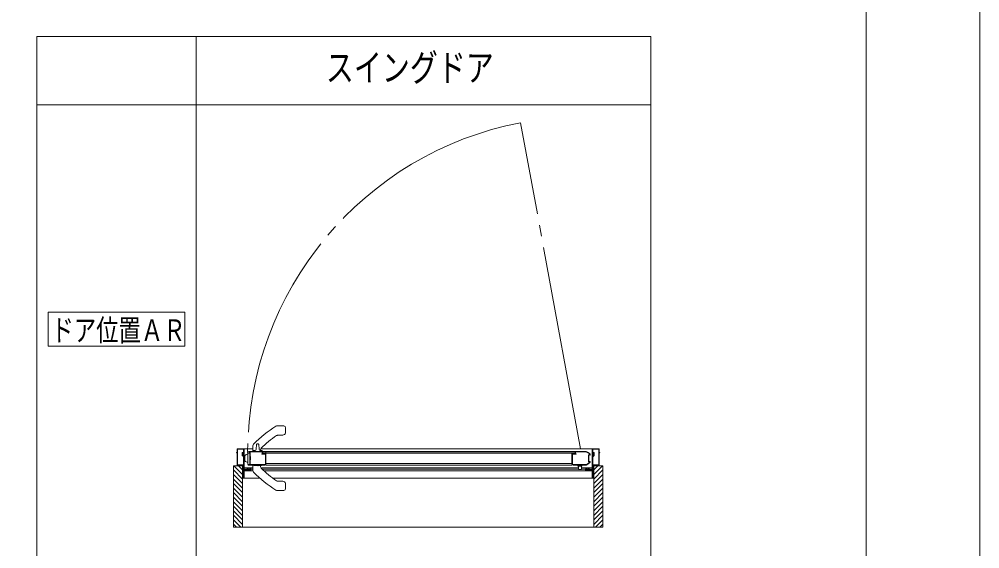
# Model space of a CAD drawing. Units: millimetres on the paper. Extents: x -305 to 305, y -152 to 152.
# Drawn here: x 34.5 to 119, y 47.4 to 94 of the extents above; entities that cross this region are included whole.
import ezdxf
from ezdxf.enums import TextEntityAlignment as Align

# ---------------------------------------------------------------- set-up
doc = ezdxf.new("R2010")
doc.units = ezdxf.units.MM
doc.linetypes.add('LONG_CHAIN', pattern=[21, 18, -1, 1, -1])
doc.linetypes.add('LONG_DOUBLE_CHAIN', pattern=[21.8, 18, -1, 0.6, -0.6, 0.6, -1])
for name, color, linetype, lineweight in [('0-1_VIEW0001', 7, 'Continuous', 9), ('0-3_図面枠', 3, 'Continuous', 9), ('0-4_DEFPOINTS', 7, 'Continuous', 9)]:
    doc.layers.add(name, color=color, linetype=linetype, lineweight=lineweight)
doc.styles.add('ＭＳ ゴシック', font='')
doc.styles.get('ＭＳ ゴシック').set_extended_font_data('MS Gothic')

msp = doc.modelspace()

# ---------------------------------------------------------------- linework, layer by layer
at = {"layer": '0-1_VIEW0001'}
for p, q in [((36.071, 92.504), (90.071, 92.504)), ((36.071, 92.504), (36.071, 6.504)), ((50.071, 92.504), (50.071, 6.504)), ((90.071, 92.504), (90.071, 6.504)), ((36.071, 86.504), (90.071, 86.504)), ((37.071, 65.254), (37.071, 68.254)), ((37.071, 68.254), (49.071, 68.254)), ((49.071, 65.254), (49.071, 68.254)), ((37.071, 65.254), (49.071, 65.254)), ((57.185, 58.254), (57.785, 58.254)), ((57.945, 57.635), (57.945, 58.094)), ((57.237, 57.43), (57.545, 57.43)), ((53.625, 55.898), (53.625, 55.914)), ((53.633, 55.922), (53.673, 55.922)), ((53.673, 55.89), (53.633, 55.89)), ((53.685, 55.934), (53.685, 56.202)), ((53.685, 54.842), (53.685, 55.878)), ((53.721, 54.85), (53.721, 56.194)), ((53.725, 56.242), (54.265, 56.242)), ((53.733, 56.206), (54.233, 56.206)), ((54.125, 55.622), (54.125, 55.902)), ((54.245, 56.194), (54.245, 54.85)), ((54.285, 56.222), (54.285, 54.386)), ((54.305, 54.374), (54.305, 56.242)), ((54.305, 56.242), (55.065, 56.242)), ((54.625, 55.806), (54.625, 54.91)), ((54.645, 55.874), (54.793, 55.874)), ((54.805, 55.846), (54.665, 55.846)), ((56.193, 56.014), (54.705, 56.014)), ((55.829, 55.978), (54.761, 55.978)), ((54.761, 55.906), (54.803, 55.906)), ((54.805, 55.862), (54.805, 54.866)), ((54.805, 55.846), (54.805, 54.91)), ((54.817, 55.9), (54.835, 55.882)), ((54.841, 55.868), (54.841, 55.555)), ((55.065, 56.026), (55.065, 56.488)), ((55.733, 56.014), (55.077, 56.014)), ((55.209, 56.014), (55.279, 56.014)), ((55.745, 56.026), (55.745, 56.183)), ((55.756, 56.242), (84.905, 56.242)), ((55.849, 55.778), (55.849, 55.79)), ((55.861, 55.802), (55.877, 55.802)), ((56.161, 55.766), (55.861, 55.766)), ((55.889, 55.814), (55.889, 55.918)), ((55.925, 55.842), (55.925, 55.942)), ((83.385, 55.962), (55.945, 55.962)), ((55.945, 55.842), (55.945, 55.962)), ((55.945, 55.962), (56.182, 55.962)), ((83.385, 55.842), (55.945, 55.842)), ((56.145, 55.802), (55.965, 55.802)), ((56.169, 54.914), (56.169, 55.758)), ((56.182, 55.834), (56.177, 55.834)), ((56.188, 55.964), (56.199, 55.971)), ((56.199, 55.826), (56.188, 55.833)), ((83.125, 56.002), (56.205, 56.002)), ((56.205, 56.002), (56.205, 54.814)), ((56.205, 55.981), (56.205, 56.002)), ((56.205, 54.914), (56.205, 55.816)), ((83.125, 56.002), (83.125, 55.981)), ((83.125, 55.815), (83.125, 54.914)), ((83.131, 55.971), (83.142, 55.964)), ((83.142, 55.832), (83.131, 55.826)), ((84.225, 56.014), (83.137, 56.014)), ((83.148, 55.962), (83.385, 55.962)), ((83.153, 55.834), (83.148, 55.834)), ((83.161, 54.914), (83.161, 55.758)), ((83.169, 55.766), (83.469, 55.766)), ((83.365, 55.802), (83.185, 55.802)), ((83.405, 55.942), (83.405, 55.842)), ((83.441, 55.814), (83.441, 55.918)), ((83.469, 55.802), (83.453, 55.802)), ((83.481, 55.778), (83.481, 55.79)), ((83.501, 55.978), (84.225, 55.978)), ((84.657, 55.746), (84.629, 55.746)), ((84.905, 53.642), (84.905, 56.242)), ((84.925, 56.222), (84.925, 54.386)), ((85.485, 56.242), (84.945, 56.242)), ((84.965, 56.194), (84.965, 54.85)), ((85.477, 56.206), (84.977, 56.206)), ((85.085, 55.902), (85.045, 55.902)), ((85.085, 55.902), (85.085, 55.622)), ((85.489, 54.85), (85.489, 56.194)), ((85.525, 55.934), (85.525, 56.202)), ((85.525, 54.842), (85.525, 55.878)), ((85.577, 55.922), (85.537, 55.922)), ((85.537, 55.89), (85.577, 55.89)), ((85.585, 55.898), (85.585, 55.914)), ((54.125, 55.622), (54.165, 55.622)), ((54.345, 55.241), (54.345, 55.588)), ((54.805, 54.87), (54.805, 54.91)), ((54.841, 55.273), (54.841, 54.862)), ((54.844, 55.547), (54.853, 55.538)), ((54.853, 55.291), (54.844, 55.282)), ((54.857, 55.529), (54.857, 55.299)), ((56.205, 54.934), (83.125, 54.934)), ((84.655, 55.047), (84.415, 54.867)), ((84.437, 54.838), (84.677, 55.018)), ((84.577, 55.694), (84.577, 55.134)), ((84.609, 55.134), (84.609, 55.694)), ((84.629, 55.082), (84.662, 55.082)), ((84.636, 55.713), (84.683, 55.695)), ((84.683, 55.133), (84.636, 55.115)), ((84.687, 55.694), (84.713, 55.694)), ((84.713, 55.134), (84.687, 55.134)), ((84.725, 55.706), (84.725, 55.733)), ((84.725, 55.114), (84.725, 55.122)), ((53.365, 54.742), (54.165, 54.742)), ((53.365, 49.342), (53.365, 54.742)), ((54.164, 53.583), (53.365, 54.382)), ((54.164, 53.983), (53.405, 54.742)), ((54.233, 54.802), (53.725, 54.802)), ((54.233, 54.838), (53.733, 54.838)), ((54.164, 54.383), (53.805, 54.742)), ((54.164, 54.742), (54.164, 49.342)), ((54.245, 53.694), (54.245, 54.79)), ((54.285, 54.322), (54.285, 53.654)), ((54.297, 54.374), (54.553, 54.374)), ((54.845, 54.334), (54.297, 54.334)), ((55.065, 54.554), (54.305, 54.554)), ((54.565, 54.442), (54.305, 54.442)), ((54.305, 53.642), (54.305, 54.334)), ((55.068, 54.301), (54.305, 54.301)), ((54.565, 54.386), (54.565, 54.454)), ((54.841, 54.442), (54.601, 54.442)), ((54.601, 54.442), (54.601, 54.386)), ((54.605, 54.494), (54.649, 54.494)), ((54.649, 54.454), (54.613, 54.454)), ((54.613, 54.374), (54.829, 54.374)), ((54.677, 54.862), (54.653, 54.862)), ((54.661, 54.482), (54.661, 54.466)), ((54.665, 54.87), (54.805, 54.87)), ((54.685, 54.814), (56.105, 54.814)), ((54.793, 54.854), (54.693, 54.854)), ((54.781, 54.466), (54.781, 54.482)), ((54.793, 54.494), (54.845, 54.494)), ((54.829, 54.454), (54.793, 54.454)), ((54.841, 54.386), (54.841, 54.442)), ((54.853, 54.85), (56.105, 54.85)), ((54.885, 54.454), (54.885, 54.374)), ((55.065, 54.442), (54.885, 54.442)), ((55.065, 54.802), (55.065, 54.34)), ((55.769, 54.814), (55.699, 54.814)), ((55.745, 54.802), (55.745, 54.645)), ((83.685, 54.554), (55.773, 54.554)), ((83.687, 54.442), (55.885, 54.442)), ((84.905, 54.304), (56.033, 54.304)), ((83.125, 54.814), (56.205, 54.814)), ((84.365, 54.85), (83.225, 54.85)), ((83.225, 54.814), (84.365, 54.814)), ((83.645, 54.754), (83.645, 54.814)), ((83.685, 54.674), (83.685, 54.714)), ((83.685, 54.714), (83.965, 54.714)), ((83.685, 54.674), (83.685, 54.454)), ((83.725, 54.414), (83.925, 54.414)), ((83.965, 54.674), (83.965, 54.714)), ((83.965, 54.454), (83.965, 54.674)), ((84.905, 54.557), (83.965, 54.557)), ((84.325, 54.445), (83.965, 54.445)), ((84.005, 54.754), (84.005, 54.814)), ((84.325, 54.454), (84.325, 54.374)), ((84.417, 54.494), (84.365, 54.494)), ((84.365, 54.334), (84.913, 54.334)), ((84.609, 54.445), (84.369, 54.445)), ((84.369, 54.386), (84.369, 54.442)), ((84.381, 54.454), (84.417, 54.454)), ((84.597, 54.374), (84.381, 54.374)), ((84.429, 54.466), (84.429, 54.482)), ((84.549, 54.482), (84.549, 54.466)), ((84.605, 54.494), (84.561, 54.494)), ((84.561, 54.454), (84.597, 54.454)), ((84.609, 54.442), (84.609, 54.386)), ((84.645, 54.386), (84.645, 54.454)), ((84.905, 54.445), (84.645, 54.445)), ((84.913, 54.374), (84.657, 54.374)), ((84.925, 54.322), (84.925, 53.654)), ((84.965, 53.694), (84.965, 54.79)), ((84.977, 54.838), (85.477, 54.838)), ((84.977, 54.802), (85.485, 54.802)), ((85.045, 54.742), (85.045, 49.342)), ((85.045, 53.983), (85.804, 54.742)), ((85.045, 54.383), (85.404, 54.742)), ((85.045, 54.742), (85.845, 54.742)), ((85.045, 53.583), (85.845, 54.382)), ((85.845, 49.342), (85.845, 54.742)), ((54.164, 53.183), (53.365, 53.982)), ((54.164, 52.783), (53.365, 53.582)), ((54.165, 53.654), (54.165, 53.67)), ((54.165, 53.642), (54.285, 53.642)), ((54.177, 53.682), (54.233, 53.682)), ((54.273, 53.642), (54.177, 53.642)), ((55.692, 53.642), (54.305, 53.642)), ((84.905, 53.642), (56.84, 53.642)), ((57.237, 53.398), (57.545, 53.398)), ((84.937, 53.642), (85.033, 53.642)), ((85.033, 53.682), (84.977, 53.682)), ((85.045, 53.183), (85.845, 53.982)), ((85.045, 53.654), (85.045, 53.67)), ((85.045, 52.783), (85.845, 53.582)), ((54.164, 52.383), (53.365, 53.182)), ((54.164, 51.983), (53.365, 52.782)), ((54.164, 51.583), (53.365, 52.382)), ((57.185, 52.574), (57.785, 52.574)), ((57.945, 53.194), (57.945, 52.734)), ((85.045, 52.383), (85.845, 53.182)), ((85.045, 51.983), (85.845, 52.782)), ((85.045, 51.583), (85.845, 52.382)), ((54.165, 51.183), (53.365, 51.982)), ((54.165, 50.782), (53.365, 51.582)), ((85.045, 51.183), (85.845, 51.982)), ((85.045, 50.782), (85.845, 51.582)), ((54.165, 50.382), (53.365, 51.182)), ((54.165, 49.987), (53.365, 50.786)), ((85.045, 50.382), (85.845, 51.182)), ((85.045, 49.987), (85.845, 50.786)), ((54.165, 49.591), (53.365, 50.391)), ((54.017, 49.342), (53.365, 49.995)), ((85.045, 49.591), (85.845, 50.391)), ((85.192, 49.342), (85.845, 49.995)), ((53.621, 49.342), (53.365, 49.599)), ((85.844, 49.342), (53.365, 49.342)), ((85.588, 49.342), (85.845, 49.599))]:
    msp.add_line(p, q, dxfattribs=at)
at = {"layer": '0-1_VIEW0001', "linetype": 'LONG_CHAIN'}
msp.add_line((83.867, 56.242), (78.606, 84.926), dxfattribs=at)
at = {"layer": '0-1_VIEW0001', "color": 2}
for p, q in [((55.381, 56.624), (55.358, 56.195)), ((55.62, 56.195), (55.597, 56.624)), ((55.089, 56.014), (55.09, 56.042)), ((55.124, 56.079), (55.273, 56.102)), ((55.705, 56.102), (55.853, 56.079)), ((55.887, 56.042), (55.889, 56.014)), ((55.149, 54.798), (55.429, 54.798)), ((55.149, 54.788), (55.149, 54.798)), ((55.189, 54.798), (55.189, 54.814)), ((55.541, 54.806), (55.437, 54.806)), ((55.549, 54.798), (55.829, 54.798)), ((55.789, 54.814), (55.789, 54.798)), ((55.829, 54.798), (55.829, 54.788))]:
    msp.add_line(p, q, dxfattribs=at)
at = {"layer": '0-1_VIEW0001', "color": 2, "linetype": 'LONG_DOUBLE_CHAIN'}
for p, q in [((55.437, 54.765), (55.437, 54.751)), ((55.541, 54.765), (55.541, 54.751))]:
    msp.add_line(p, q, dxfattribs=at)
at = {"layer": '0-1_VIEW0001'}
for points in [[(53.625, 55.914), (53.627, 55.92), (53.633, 55.922)], [(53.633, 55.89), (53.627, 55.893), (53.625, 55.898)], [(53.673, 55.922), (53.681, 55.926), (53.685, 55.934)], [(53.685, 55.878), (53.681, 55.887), (53.673, 55.89)], [(53.685, 56.202), (53.697, 56.231), (53.725, 56.242)], [(53.721, 56.194), (53.724, 56.203), (53.733, 56.206)], [(54.125, 55.902), (54.165, 55.902), (54.228, 55.95)], [(54.165, 55.902), (54.165, 55.622), (54.228, 55.575)], [(54.233, 56.206), (54.241, 56.203), (54.245, 56.194)], [(54.265, 56.242), (54.279, 56.236), (54.285, 56.222)], [(54.705, 56.014), (54.634, 55.985), (54.605, 55.914), (54.617, 55.886), (54.645, 55.874)], [(54.761, 55.978), (54.725, 55.942), (54.761, 55.906)], [(54.793, 55.874), (54.801, 55.871), (54.805, 55.862)], [(54.803, 55.906), (54.81, 55.905), (54.817, 55.9)], [(54.835, 55.882), (54.839, 55.876), (54.841, 55.868)], [(55.889, 55.918), (55.871, 55.961), (55.829, 55.978)], [(55.849, 55.79), (55.852, 55.799), (55.861, 55.802)], [(55.861, 55.766), (55.852, 55.77), (55.849, 55.778)], [(55.877, 55.802), (55.885, 55.806), (55.889, 55.814)], [(55.925, 55.942), (55.931, 55.956), (55.945, 55.962)], [(55.965, 55.802), (55.937, 55.814), (55.925, 55.842)], [(56.177, 55.834), (56.168, 55.831), (56.165, 55.822), (56.159, 55.808), (56.145, 55.802)], [(56.169, 55.758), (56.167, 55.764), (56.161, 55.766)], [(56.182, 55.962), (56.185, 55.963), (56.188, 55.964)], [(56.188, 55.833), (56.185, 55.834), (56.182, 55.834)], [(56.205, 56.002), (56.201, 56.011), (56.193, 56.014)], [(56.199, 55.971), (56.203, 55.975), (56.205, 55.981)], [(56.205, 55.816), (56.203, 55.821), (56.199, 55.826)], [(83.137, 56.014), (83.128, 56.011), (83.125, 56.002)], [(83.125, 55.981), (83.127, 55.975), (83.131, 55.971)], [(83.131, 55.826), (83.127, 55.821), (83.125, 55.815)], [(83.142, 55.964), (83.145, 55.963), (83.148, 55.962)], [(83.148, 55.834), (83.145, 55.834), (83.142, 55.832)], [(83.185, 55.802), (83.171, 55.808), (83.165, 55.822), (83.161, 55.831), (83.153, 55.834)], [(83.161, 55.758), (83.163, 55.764), (83.169, 55.766)], [(83.405, 55.842), (83.393, 55.814), (83.365, 55.802)], [(83.385, 55.962), (83.399, 55.956), (83.405, 55.942)], [(83.441, 55.918), (83.459, 55.961), (83.501, 55.978)], [(83.453, 55.802), (83.444, 55.806), (83.441, 55.814)], [(83.481, 55.79), (83.477, 55.799), (83.469, 55.802)], [(83.469, 55.766), (83.477, 55.77), (83.481, 55.778)], [(84.725, 55.733), (84.723, 55.745), (84.718, 55.756), (84.625, 55.866), (84.503, 55.946), (84.367, 55.995), (84.225, 56.014)], [(84.225, 55.978), (84.348, 55.961), (84.47, 55.922), (84.559, 55.883), (84.633, 55.823), (84.666, 55.766), (84.667, 55.753), (84.657, 55.746)], [(84.629, 55.746), (84.592, 55.731), (84.577, 55.694)], [(84.945, 56.242), (84.931, 56.236), (84.925, 56.222)], [(84.977, 56.206), (84.968, 56.203), (84.965, 56.194)], [(85.045, 55.622), (85.045, 55.902), (84.982, 55.95)], [(85.489, 56.194), (85.485, 56.203), (85.477, 56.206)], [(85.525, 56.202), (85.513, 56.231), (85.485, 56.242)], [(85.537, 55.922), (85.528, 55.926), (85.525, 55.934)], [(85.525, 55.878), (85.528, 55.887), (85.537, 55.89)], [(85.585, 55.914), (85.583, 55.92), (85.577, 55.922)], [(85.577, 55.89), (85.583, 55.893), (85.585, 55.898)], [(54.841, 55.555), (54.842, 55.551), (54.844, 55.547)], [(54.844, 55.282), (54.842, 55.278), (54.841, 55.273)], [(54.853, 55.538), (54.856, 55.534), (54.857, 55.529)], [(54.857, 55.299), (54.856, 55.295), (54.853, 55.291)], [(56.105, 54.85), (56.15, 54.869), (56.169, 54.914)], [(56.105, 54.814), (56.176, 54.844), (56.205, 54.914)], [(83.125, 54.914), (83.154, 54.843), (83.225, 54.814)], [(83.225, 54.85), (83.18, 54.869), (83.161, 54.914)], [(84.577, 55.134), (84.592, 55.097), (84.629, 55.082)], [(84.609, 55.694), (84.618, 55.711), (84.636, 55.713)], [(84.636, 55.115), (84.618, 55.118), (84.609, 55.134)], [(84.662, 55.082), (84.673, 55.075), (84.671, 55.063), (84.664, 55.054), (84.655, 55.047)], [(84.677, 55.018), (84.712, 55.06), (84.725, 55.114)], [(84.683, 55.695), (84.685, 55.694), (84.687, 55.694)], [(84.687, 55.134), (84.685, 55.134), (84.683, 55.133)], [(84.713, 55.694), (84.721, 55.698), (84.725, 55.706)], [(84.725, 55.122), (84.721, 55.131), (84.713, 55.134)], [(85.085, 55.622), (85.045, 55.622), (84.982, 55.575)], [(53.725, 54.802), (53.697, 54.814), (53.685, 54.842)], [(53.733, 54.838), (53.724, 54.842), (53.721, 54.85)], [(54.245, 54.85), (54.241, 54.842), (54.233, 54.838)], [(54.245, 54.79), (54.241, 54.799), (54.233, 54.802)], [(54.285, 54.386), (54.288, 54.378), (54.297, 54.374)], [(54.297, 54.334), (54.288, 54.331), (54.285, 54.322)], [(54.553, 54.374), (54.561, 54.378), (54.565, 54.386)], [(54.565, 54.454), (54.577, 54.483), (54.605, 54.494)], [(54.613, 54.454), (54.604, 54.451), (54.601, 54.442)], [(54.601, 54.386), (54.604, 54.378), (54.613, 54.374)], [(54.653, 54.862), (54.647, 54.86), (54.645, 54.854), (54.657, 54.826), (54.685, 54.814)], [(54.649, 54.494), (54.657, 54.491), (54.661, 54.482)], [(54.661, 54.466), (54.657, 54.458), (54.649, 54.454)], [(54.693, 54.854), (54.689, 54.855), (54.686, 54.858), (54.682, 54.861), (54.677, 54.862)], [(54.781, 54.482), (54.784, 54.491), (54.793, 54.494)], [(54.793, 54.454), (54.784, 54.458), (54.781, 54.466)], [(54.805, 54.866), (54.801, 54.858), (54.793, 54.854)], [(54.841, 54.442), (54.837, 54.451), (54.829, 54.454)], [(54.829, 54.374), (54.837, 54.378), (54.841, 54.386)], [(54.841, 54.862), (54.844, 54.854), (54.853, 54.85)], [(54.845, 54.494), (54.873, 54.483), (54.885, 54.454)], [(54.885, 54.374), (54.873, 54.346), (54.845, 54.334)], [(84.365, 54.494), (84.337, 54.483), (84.325, 54.454)], [(84.325, 54.374), (84.337, 54.346), (84.365, 54.334)], [(84.415, 54.867), (84.392, 54.854), (84.365, 54.85)], [(84.365, 54.814), (84.403, 54.82), (84.437, 54.838)], [(84.369, 54.442), (84.372, 54.451), (84.381, 54.454)], [(84.381, 54.374), (84.372, 54.378), (84.369, 54.386)], [(84.429, 54.482), (84.425, 54.491), (84.417, 54.494)], [(84.417, 54.454), (84.425, 54.458), (84.429, 54.466)], [(84.561, 54.494), (84.552, 54.491), (84.549, 54.482)], [(84.549, 54.466), (84.552, 54.458), (84.561, 54.454)], [(84.597, 54.454), (84.605, 54.451), (84.609, 54.442)], [(84.609, 54.386), (84.605, 54.378), (84.597, 54.374)], [(84.645, 54.454), (84.633, 54.483), (84.605, 54.494)], [(84.657, 54.374), (84.648, 54.378), (84.645, 54.386)], [(84.925, 54.386), (84.921, 54.378), (84.913, 54.374)], [(84.913, 54.334), (84.921, 54.331), (84.925, 54.322)], [(84.965, 54.85), (84.968, 54.842), (84.977, 54.838)], [(84.965, 54.79), (84.968, 54.799), (84.977, 54.802)], [(85.477, 54.838), (85.485, 54.842), (85.489, 54.85)], [(85.485, 54.802), (85.513, 54.814), (85.525, 54.842)], [(54.165, 53.67), (54.168, 53.679), (54.177, 53.682)], [(54.177, 53.642), (54.168, 53.646), (54.165, 53.654)], [(54.233, 53.682), (54.241, 53.686), (54.245, 53.694)], [(54.285, 53.654), (54.281, 53.646), (54.273, 53.642)], [(84.925, 53.654), (84.928, 53.646), (84.937, 53.642)], [(84.977, 53.682), (84.968, 53.686), (84.965, 53.694)], [(85.045, 53.67), (85.041, 53.679), (85.033, 53.682)], [(85.033, 53.642), (85.041, 53.646), (85.045, 53.654)]]:
    msp.add_lwpolyline(points, dxfattribs=at)
at = {"layer": '0-1_VIEW0001', "linetype": 'LONG_CHAIN'}
msp.add_arc((84.225, 55.842), 29.621, 100.93399, 179.70079, dxfattribs=at)
at = {"layer": '0-1_VIEW0001'}
for centre, radius, start, end in [((62.592, 49.351), 10.44, 121.75395, 135.59682), ((57.185, 58.094), 0.16, 90, 122.96487), ((57.545, 58.262), 0.832, 270, 290.92483), ((57.785, 58.094), 0.16, 0, 90), ((57.785, 57.635), 0.16, 290.92483, 0), ((55.305, 56.488), 0.24, 135.59682, 180), ((62.592, 49.351), 9.72, 124.07005, 134.38695), ((57.237, 57.27), 0.16, 90, 124.07005), ((54.235, 55.94), 0.012, 19.47122, 127.16085), ((54.645, 55.414), 0.36, 93.18474, 141.78679), ((54.665, 55.806), 0.04, 90, 180), ((55.077, 56.026), 0.012, 180, 270), ((55.733, 56.026), 0.012, 270, 0), ((55.905, 56.183), 0.16, 134.38695, 180), ((84.975, 55.94), 0.012, 52.83915, 160.52878), ((53.727, 55.618), 0.0062, 180, 297.28096), ((54.235, 55.584), 0.012, 232.83915, 340.52878), ((54.425, 55.588), 0.08, 141.78679, 180), ((54.425, 55.241), 0.08, 180, 218.21321), ((54.645, 55.414), 0.36, 218.21321, 266.81526), ((54.665, 54.91), 0.04, 180, 270), ((84.975, 55.584), 0.012, 199.47122, 307.16085), ((55.077, 54.802), 0.012, 90, 180), ((55.305, 54.34), 0.24, 180, 224.40318), ((62.592, 61.477), 10.44, 224.40318, 238.24605), ((55.733, 54.802), 0.012, 0, 90), ((55.905, 54.645), 0.16, 180, 225.61305), ((62.592, 61.477), 9.72, 225.61305, 235.92995), ((83.685, 54.754), 0.04, 180, 270), ((83.725, 54.454), 0.04, 180, 270), ((83.925, 54.454), 0.04, 270, 0), ((83.965, 54.754), 0.04, 270, 0), ((57.237, 53.558), 0.16, 235.92995, 270), ((57.545, 52.566), 0.832, 69.07517, 90), ((57.785, 53.194), 0.16, 0, 69.07517), ((57.185, 52.734), 0.16, 237.03513, 270), ((57.785, 52.734), 0.16, 270, 0)]:
    msp.add_arc(centre, radius, start, end, dxfattribs=at)
at = {"layer": '0-1_VIEW0001', "color": 2}
for centre, radius, start, end in [((55.421, 56.622), 0.04, 97.08944, 177.00002), ((55.489, 56.066), 0.6, 89.9996, 97.00692), ((55.489, 56.066), 0.6, 82.99331, 89.9996), ((55.557, 56.622), 0.04, 2.99998, 82.90954), ((55.13, 56.04), 0.04, 98.59735, 177), ((55.258, 56.201), 0.1, 278.56086, 357), ((55.719, 56.201), 0.1, 183, 261.44823), ((55.847, 56.04), 0.04, 3, 81.40265), ((55.161, 54.788), 0.012, 180, 260.87393), ((55.489, 56.83), 2.08, 260.87393, 268.55914), ((55.437, 54.798), 0.008, 90, 180), ((55.489, 57.235), 2.47, 268.7869, 271.2131), ((55.437, 54.763), 0.012, 268.55914, 0), ((55.541, 54.763), 0.012, 180, 271.44086), ((55.541, 54.798), 0.008, 0, 90), ((55.489, 56.83), 2.08, 271.44086, 279.12607), ((55.817, 54.788), 0.012, 279.12607, 0)]:
    msp.add_arc(centre, radius, start, end, dxfattribs=at)
at = {"layer": '0-3_図面枠'}
msp.add_lwpolyline([(-291.017, -138.498), (108.983, -138.498), (108.983, 138.502), (-291.017, 138.502)], close=True, dxfattribs=at)
at = {"layer": '0-4_DEFPOINTS'}
msp.add_line((118.983, -148.498), (118.983, 148.502), dxfattribs=at)

# ---------------------------------------------------------------- texts
at = {"layer": '0-1_VIEW0001', "style": 'ＭＳ ゴシック', "width": 0.75}
for s, height, p in [('スイングドア', 2.405, (61.485, 87.846)), ('ドア位置ＡＲ', 1.921, (37.356, 65.134))]:
    msp.add_text(s, height=height, dxfattribs=at).set_placement(p, align=Align.BOTTOM_LEFT)

doc.saveas('drawing.dxf')
